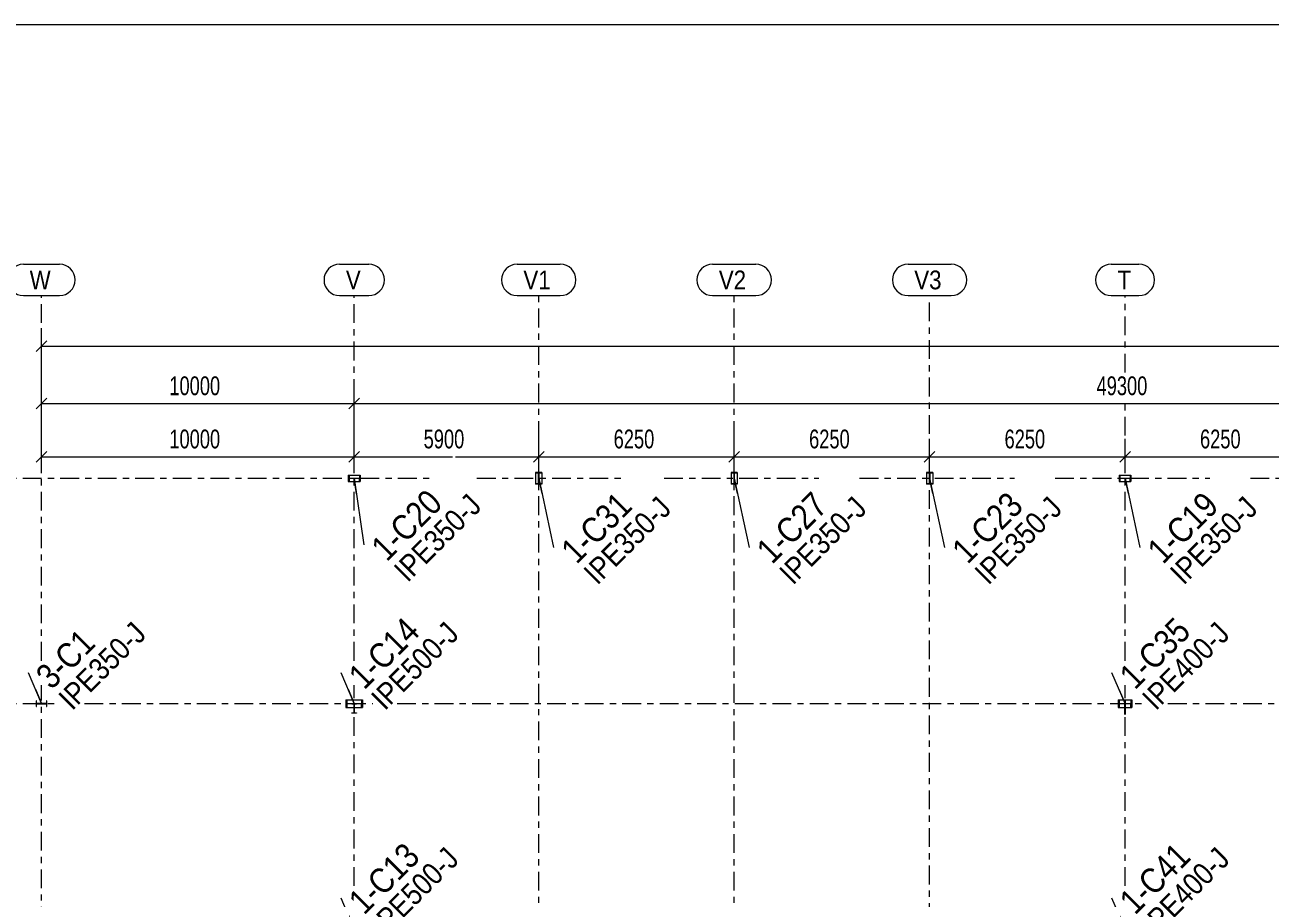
# Model space of a CAD drawing. Header units: millimetres. Extents: x -399 to 773, y -269 to 551.
# Drawn here: x -295.5 to -96.4, y 411.6 to 551.2 of the extents above; entities that cross this region are included whole.
import ezdxf

# ---------------------------------------------------------------- set-up
doc = ezdxf.new("R2010")
doc.units = ezdxf.units.MM
doc.linetypes.add('XKITLINE00', pattern=[0])
doc.linetypes.add('XKITLINE03', pattern=[6, 3, -1, 1, -1])
for name, color, linetype, lineweight in [('Dimensions', 7, 'Continuous', 0), ('DrawingSheet', 5, 'Continuous', 0), ('Part', 2, 'Continuous', 0), ('PartMark', 7, 'Continuous', 0), ('S-grid', 1, 'Continuous', 0)]:
    doc.layers.add(name, color=color, linetype=linetype, lineweight=lineweight)
doc.styles.add('ARIAL', font='ARIAL.TTF')
doc.styles.add('ARIAL_NARROW', font='ARIALN.TTF')

# ---------------------------------------------------------------- blocks, each defined once
blk = doc.blocks.new('*A60')
at = {"layer": 'Part'}
blk.add_hatch(color=3, dxfattribs=at).paths.add_polyline_path([(-241.68, 442.75), (-241.68, 443.225), (-241.6, 443.225), (-241.6, 442.225), (-241.68, 442.225), (-241.68, 442.7), (-244.02, 442.7), (-244.02, 442.225), (-244.1, 442.225), (-244.1, 443.225), (-244.02, 443.225), (-244.02, 442.75)], flags=17)
blk = doc.blocks.new('*A61')
at = {"layer": 'Part'}
blk.add_hatch(color=3, dxfattribs=at).paths.add_polyline_path([(-242.03, 478.7425), (-242.03, 479.1625), (-241.975, 479.1625), (-241.975, 478.2875), (-242.03, 478.2875), (-242.03, 478.7075), (-243.67, 478.7075), (-243.67, 478.2875), (-243.725, 478.2875), (-243.725, 479.1625), (-243.67, 479.1625), (-243.67, 478.7425)], flags=17)
blk = doc.blocks.new('*A63')
at = {"layer": 'Part'}
blk.add_hatch(color=3, dxfattribs=at).paths.add_polyline_path([(-292.03, 442.7425), (-292.03, 443.1625), (-291.975, 443.1625), (-291.975, 442.2875), (-292.03, 442.2875), (-292.03, 442.7075), (-293.67, 442.7075), (-293.67, 442.2875), (-293.725, 442.2875), (-293.725, 443.1625), (-293.67, 443.1625), (-293.67, 442.7425)], flags=17)
blk = doc.blocks.new('*A64')
at = {"layer": 'Part'}
blk.add_hatch(color=3, dxfattribs=at).paths.add_polyline_path([(-243.225, 442.655), (-243.225, 442.7), (-242.475, 442.7), (-242.475, 442.655), (-242.83375, 442.655), (-242.83375, 441.245), (-242.475, 441.245), (-242.475, 441.2), (-243.225, 441.2), (-243.225, 441.245), (-242.86625, 441.245), (-242.86625, 442.655)], flags=17)
blk = doc.blocks.new('*A65')
at = {"layer": 'Part'}
blk.add_hatch(color=3, dxfattribs=at).paths.add_polyline_path([(-151.2875, 479.545), (-151.2875, 479.6), (-150.4125, 479.6), (-150.4125, 479.545), (-150.8325, 479.545), (-150.8325, 477.905), (-150.4125, 477.905), (-150.4125, 477.85), (-151.2875, 477.85), (-151.2875, 477.905), (-150.8675, 477.905), (-150.8675, 479.545)], flags=17)
blk = doc.blocks.new('*A66')
at = {"layer": 'Part'}
blk.add_hatch(color=3, dxfattribs=at).paths.add_polyline_path([(-182.5375, 479.545), (-182.5375, 479.6), (-181.6625, 479.6), (-181.6625, 479.545), (-182.0825, 479.545), (-182.0825, 477.905), (-181.6625, 477.905), (-181.6625, 477.85), (-182.5375, 477.85), (-182.5375, 477.905), (-182.1175, 477.905), (-182.1175, 479.545)], flags=17)
blk = doc.blocks.new('*A67')
at = {"layer": 'Part'}
blk.add_hatch(color=3, dxfattribs=at).paths.add_polyline_path([(-213.7875, 479.545), (-213.7875, 479.6), (-212.9125, 479.6), (-212.9125, 479.545), (-213.3325, 479.545), (-213.3325, 477.905), (-212.9125, 477.905), (-212.9125, 477.85), (-213.7875, 477.85), (-213.7875, 477.905), (-213.3675, 477.905), (-213.3675, 479.545)], flags=17)
blk = doc.blocks.new('*A70')
at = {"layer": 'Part'}
blk.add_hatch(color=3, dxfattribs=at).paths.add_polyline_path([(-118.78, 478.7425), (-118.78, 479.1625), (-118.725, 479.1625), (-118.725, 478.2875), (-118.78, 478.2875), (-118.78, 478.7075), (-120.42, 478.7075), (-120.42, 478.2875), (-120.475, 478.2875), (-120.475, 479.1625), (-120.42, 479.1625), (-120.42, 478.7425)], flags=17)
blk = doc.blocks.new('*A72')
at = {"layer": 'Part'}
blk.add_hatch(color=3, dxfattribs=at).paths.add_polyline_path([(-118.665, 442.745), (-118.665, 443.225), (-118.6, 443.225), (-118.6, 442.225), (-118.665, 442.225), (-118.665, 442.705), (-120.535, 442.705), (-120.535, 442.225), (-120.6, 442.225), (-120.6, 443.225), (-120.535, 443.225), (-120.535, 442.745)], flags=17)
blk = doc.blocks.new('*A73')
at = {"layer": 'Part'}
blk.add_hatch(color=3, dxfattribs=at).paths.add_polyline_path([(-119.6, 441.15), (-119.56, 441.13), (-119.55, 441.07), (-119.56, 441.01), (-119.6, 440.98), (-119.64, 441.01), (-119.65, 441.07), (-119.64, 441.13)], flags=17)
blk = doc.blocks.new('*A202')
at = {"layer": 'DrawingSheet', "color": 5, "linetype": 'XKITLINE00', "lineweight": 0}
blk.add_line((773.1, 551.2), (-395.9, 551.2), dxfattribs=at)
blk = doc.blocks.new('*A234')
at = {"layer": 'S-grid', "color": 1, "linetype": 'XKITLINE03', "lineweight": 0}
for p, q in [((-119.6, 495.62), (-119.6, 507.94)), ((-119.6, 449.58), (-119.6, 491.42)), ((-119.6, 413.58), (-119.6, 445.69))]:
    blk.add_line(p, q, dxfattribs=at)
at = {"layer": 'S-grid', "color": 3, "style": 'ARIAL', "width": 0.85}
blk.add_text('T', height=3, dxfattribs=at).set_placement((-120.82, 508.94))
blk = doc.blocks.new('*A235')
at = {"layer": 'S-grid', "color": 1, "linetype": 'XKITLINE03', "lineweight": 0}
blk.add_line((-150.85, 233.83), (-150.85, 507.94), dxfattribs=at)
at = {"layer": 'S-grid', "color": 3, "style": 'ARIAL', "width": 0.85}
blk.add_text('V3', height=3, dxfattribs=at).set_placement((-153.3, 508.94))
blk = doc.blocks.new('*A236')
at = {"layer": 'S-grid', "color": 1, "linetype": 'XKITLINE03', "lineweight": 0}
blk.add_line((-182.1, 16.86), (-182.1, 507.94), dxfattribs=at)
at = {"layer": 'S-grid', "color": 3, "style": 'ARIAL', "width": 0.85}
blk.add_text('V2', height=3, dxfattribs=at).set_placement((-184.55, 508.94))
blk = doc.blocks.new('*A237')
at = {"layer": 'S-grid', "color": 1, "linetype": 'XKITLINE03', "lineweight": 0}
blk.add_line((-213.35, 16.86), (-213.35, 507.94), dxfattribs=at)
at = {"layer": 'S-grid', "color": 3, "style": 'ARIAL', "width": 0.85}
blk.add_text('V1', height=3, dxfattribs=at).set_placement((-215.8, 508.94))
blk = doc.blocks.new('*A238')
at = {"layer": 'S-grid', "color": 1, "linetype": 'XKITLINE03', "lineweight": 0}
for p, q in [((-242.85, 449.58), (-242.85, 507.94)), ((-242.85, 413.58), (-242.85, 445.69))]:
    blk.add_line(p, q, dxfattribs=at)
at = {"layer": 'S-grid', "color": 3, "style": 'ARIAL', "width": 0.85}
blk.add_text('V', height=3, dxfattribs=at).set_placement((-244.18, 508.94))
blk = doc.blocks.new('*A239')
at = {"layer": 'S-grid', "color": 1, "linetype": 'XKITLINE03', "lineweight": 0}
for p, q in [((-292.85, 449.58), (-292.85, 507.94)), ((-292.85, 377.23), (-292.85, 445.69))]:
    blk.add_line(p, q, dxfattribs=at)
at = {"layer": 'S-grid', "color": 3, "style": 'ARIAL', "width": 0.85}
blk.add_text('W', height=3, dxfattribs=at).set_placement((-294.74, 508.94))
blk = doc.blocks.new('*A272')
at = {"layer": 'S-grid', "color": 1, "linetype": 'XKITLINE03', "lineweight": 0}
for p, q in [((-337.85, 478.73), (-230.58, 478.73)), ((-223.22, 478.73), (-199.8, 478.73)), ((-193.29, 478.73), (-168.55, 478.73)), ((-162.04, 478.73), (-137.3, 478.73)), ((-130.79, 478.73), (-106.05, 478.73)), ((-99.54, 478.73), (-74.8, 478.73))]:
    blk.add_line(p, q, dxfattribs=at)
blk = doc.blocks.new('*A273')
at = {"layer": 'S-grid', "color": 1, "linetype": 'XKITLINE03', "lineweight": 0}
for p, q in [((-337.85, 442.73), (-289.88, 442.73)), ((-285.99, 442.73), (-239.88, 442.73)), ((-235.99, 442.73), (-116.63, 442.73)), ((-112.74, 442.73), (-6.04, 442.73))]:
    blk.add_line(p, q, dxfattribs=at)
blk = doc.blocks.new('*A368')
at = {"layer": 'Part', "color": 2, "linetype": 'XKITLINE00', "lineweight": 0}
for p, q in [((-244.1, 442.225), (-244.1, 443.225)), ((-244.1, 443.225), (-244.02, 443.225)), ((-244.02, 442.225), (-244.1, 442.225)), ((-244.02, 443.225), (-244.02, 442.75)), ((-244.02, 442.75), (-241.68, 442.75)), ((-241.68, 442.7), (-244.02, 442.7)), ((-244.02, 442.7), (-244.02, 442.225)), ((-241.6, 443.225), (-241.68, 443.225)), ((-241.68, 443.225), (-241.68, 442.75)), ((-241.68, 442.225), (-241.68, 442.7)), ((-241.6, 442.225), (-241.68, 442.225)), ((-241.6, 443.225), (-241.6, 442.225))]:
    blk.add_line(p, q, dxfattribs=at)
blk = doc.blocks.new('*A369')
at = {"layer": 'Part', "color": 2, "linetype": 'XKITLINE00', "lineweight": 0}
for p, q in [((-243.725, 478.2875), (-243.725, 479.1625)), ((-243.725, 479.1625), (-243.67, 479.1625)), ((-243.67, 478.2875), (-243.725, 478.2875)), ((-243.67, 479.1625), (-243.67, 478.7425)), ((-243.67, 478.7425), (-242.03, 478.7425)), ((-242.03, 478.7075), (-243.67, 478.7075)), ((-243.67, 478.7075), (-243.67, 478.2875)), ((-241.975, 479.1625), (-242.03, 479.1625)), ((-242.03, 479.1625), (-242.03, 478.7425)), ((-242.03, 478.2875), (-242.03, 478.7075)), ((-241.975, 478.2875), (-242.03, 478.2875)), ((-241.975, 479.1625), (-241.975, 478.2875))]:
    blk.add_line(p, q, dxfattribs=at)
blk = doc.blocks.new('*A372')
at = {"layer": 'Part', "color": 2, "linetype": 'XKITLINE00', "lineweight": 0}
for p, q in [((-293.67, 443.1625), (-293.725, 443.1625)), ((-293.725, 443.1625), (-293.725, 442.2875)), ((-293.725, 442.2875), (-293.67, 442.2875)), ((-293.67, 442.7425), (-293.67, 443.1625)), ((-292.03, 442.7425), (-293.67, 442.7425)), ((-293.67, 442.2875), (-293.67, 442.7075)), ((-293.67, 442.7075), (-292.03, 442.7075)), ((-292.03, 443.1625), (-292.03, 442.7425)), ((-291.975, 443.1625), (-292.03, 443.1625)), ((-292.03, 442.7075), (-292.03, 442.2875)), ((-292.03, 442.2875), (-291.975, 442.2875)), ((-291.975, 442.2875), (-291.975, 443.1625))]:
    blk.add_line(p, q, dxfattribs=at)
blk = doc.blocks.new('*A373')
at = {"layer": 'Part', "color": 2, "linetype": 'XKITLINE00', "lineweight": 0}
for p, q in [((-243.225, 442.655), (-243.225, 442.7)), ((-243.225, 442.7), (-242.475, 442.7)), ((-242.86625, 442.655), (-243.225, 442.655)), ((-242.86625, 441.245), (-242.86625, 442.655)), ((-242.475, 442.655), (-242.83375, 442.655)), ((-242.83375, 442.655), (-242.83375, 441.245)), ((-242.475, 442.7), (-242.475, 442.655)), ((-243.225, 441.2), (-243.225, 441.245)), ((-243.225, 441.245), (-242.86625, 441.245)), ((-242.475, 441.2), (-243.225, 441.2)), ((-242.83375, 441.245), (-242.475, 441.245)), ((-242.475, 441.245), (-242.475, 441.2))]:
    blk.add_line(p, q, dxfattribs=at)
blk = doc.blocks.new('*A374')
at = {"layer": 'Part', "color": 2, "linetype": 'XKITLINE00', "lineweight": 0}
for p, q in [((-244.2, 443.325), (-244.2, 442.125)), ((-244.2, 443.325), (-241.5, 443.325)), ((-244.2, 442.125), (-242.86625, 442.125)), ((-242.83375, 442.125), (-241.5, 442.125)), ((-241.5, 443.325), (-241.5, 442.125))]:
    blk.add_line(p, q, dxfattribs=at)
blk = doc.blocks.new('*A375')
at = {"layer": 'Part', "color": 2, "linetype": 'XKITLINE00', "lineweight": 0}
for p, q in [((-243.8, 479.225), (-243.8, 478.225)), ((-243.8, 479.225), (-241.9, 479.225)), ((-243.8, 478.225), (-241.9, 478.225)), ((-241.9, 479.225), (-241.9, 478.225))]:
    blk.add_line(p, q, dxfattribs=at)
blk = doc.blocks.new('*A376')
at = {"layer": 'Part', "color": 2, "linetype": 'XKITLINE00', "lineweight": 0}
for p, q in [((-151.2875, 479.545), (-151.2875, 479.6)), ((-151.2875, 479.6), (-150.4125, 479.6)), ((-150.8675, 479.545), (-151.2875, 479.545)), ((-151.2875, 477.85), (-151.2875, 477.905)), ((-151.2875, 477.905), (-150.8675, 477.905)), ((-150.4125, 477.85), (-151.2875, 477.85)), ((-150.8675, 477.905), (-150.8675, 479.545)), ((-150.4125, 479.545), (-150.8325, 479.545)), ((-150.8325, 479.545), (-150.8325, 477.905)), ((-150.8325, 477.905), (-150.4125, 477.905)), ((-150.4125, 479.6), (-150.4125, 479.545)), ((-150.4125, 477.905), (-150.4125, 477.85))]:
    blk.add_line(p, q, dxfattribs=at)
blk = doc.blocks.new('*A377')
at = {"layer": 'Part', "color": 2, "linetype": 'XKITLINE00', "lineweight": 0}
for p, q in [((-182.5375, 479.545), (-182.5375, 479.6)), ((-182.5375, 479.6), (-181.6625, 479.6)), ((-182.1175, 479.545), (-182.5375, 479.545)), ((-182.5375, 477.85), (-182.5375, 477.905)), ((-182.5375, 477.905), (-182.1175, 477.905)), ((-181.6625, 477.85), (-182.5375, 477.85)), ((-182.1175, 477.905), (-182.1175, 479.545)), ((-181.6625, 479.545), (-182.0825, 479.545)), ((-182.0825, 479.545), (-182.0825, 477.905)), ((-182.0825, 477.905), (-181.6625, 477.905)), ((-181.6625, 479.6), (-181.6625, 479.545)), ((-181.6625, 477.905), (-181.6625, 477.85))]:
    blk.add_line(p, q, dxfattribs=at)
blk = doc.blocks.new('*A378')
at = {"layer": 'Part', "color": 2, "linetype": 'XKITLINE00', "lineweight": 0}
for p, q in [((-213.7875, 479.545), (-213.7875, 479.6)), ((-213.7875, 479.6), (-212.9125, 479.6)), ((-213.3675, 479.545), (-213.7875, 479.545)), ((-213.7875, 477.85), (-213.7875, 477.905)), ((-213.7875, 477.905), (-213.3675, 477.905)), ((-212.9125, 477.85), (-213.7875, 477.85)), ((-213.3675, 477.905), (-213.3675, 479.545)), ((-212.9125, 479.545), (-213.3325, 479.545)), ((-213.3325, 479.545), (-213.3325, 477.905)), ((-213.3325, 477.905), (-212.9125, 477.905)), ((-212.9125, 479.6), (-212.9125, 479.545)), ((-212.9125, 477.905), (-212.9125, 477.85))]:
    blk.add_line(p, q, dxfattribs=at)
blk = doc.blocks.new('*A379')
at = {"layer": 'Part', "color": 2, "linetype": 'XKITLINE00', "lineweight": 0}
for p, q in [((-212.85, 479.675), (-213.85, 479.675)), ((-213.85, 479.675), (-213.85, 477.775)), ((-212.85, 479.675), (-212.85, 477.775)), ((-212.85, 477.775), (-213.85, 477.775))]:
    blk.add_line(p, q, dxfattribs=at)
blk = doc.blocks.new('*A380')
at = {"layer": 'Part', "color": 2, "linetype": 'XKITLINE00', "lineweight": 0}
for p, q in [((-181.6, 479.675), (-182.6, 479.675)), ((-182.6, 479.675), (-182.6, 477.775)), ((-181.6, 479.675), (-181.6, 477.775)), ((-181.6, 477.775), (-182.6, 477.775))]:
    blk.add_line(p, q, dxfattribs=at)
blk = doc.blocks.new('*A381')
at = {"layer": 'Part', "color": 2, "linetype": 'XKITLINE00', "lineweight": 0}
for p, q in [((-150.35, 479.675), (-151.35, 479.675)), ((-151.35, 479.675), (-151.35, 477.775)), ((-150.35, 479.675), (-150.35, 477.775)), ((-150.35, 477.775), (-151.35, 477.775))]:
    blk.add_line(p, q, dxfattribs=at)
blk = doc.blocks.new('*A386')
at = {"layer": 'Part', "color": 2, "linetype": 'XKITLINE00', "lineweight": 0}
for p, q in [((-120.475, 478.2875), (-120.475, 479.1625)), ((-120.475, 479.1625), (-120.42, 479.1625)), ((-120.42, 478.2875), (-120.475, 478.2875)), ((-120.42, 479.1625), (-120.42, 478.7425)), ((-120.42, 478.7425), (-118.78, 478.7425)), ((-118.78, 478.7075), (-120.42, 478.7075)), ((-120.42, 478.7075), (-120.42, 478.2875)), ((-118.725, 479.1625), (-118.78, 479.1625)), ((-118.78, 479.1625), (-118.78, 478.7425)), ((-118.78, 478.2875), (-118.78, 478.7075)), ((-118.725, 478.2875), (-118.78, 478.2875)), ((-118.725, 479.1625), (-118.725, 478.2875))]:
    blk.add_line(p, q, dxfattribs=at)
blk = doc.blocks.new('*A388')
at = {"layer": 'Part', "color": 2, "linetype": 'XKITLINE00', "lineweight": 0}
for p, q in [((-120.6, 442.225), (-120.6, 443.225)), ((-120.6, 443.225), (-120.535, 443.225)), ((-120.535, 442.225), (-120.6, 442.225)), ((-120.535, 443.225), (-120.535, 442.745)), ((-120.535, 442.745), (-118.665, 442.745)), ((-118.665, 442.705), (-120.535, 442.705)), ((-120.535, 442.705), (-120.535, 442.225)), ((-118.6, 443.225), (-118.665, 443.225)), ((-118.665, 443.225), (-118.665, 442.745)), ((-118.665, 442.225), (-118.665, 442.705)), ((-118.6, 442.225), (-118.665, 442.225)), ((-118.6, 443.225), (-118.6, 442.225))]:
    blk.add_line(p, q, dxfattribs=at)
blk = doc.blocks.new('*A389')
at = {"layer": 'Part', "color": 2, "linetype": 'XKITLINE00', "lineweight": 0}
for p, q in [((-119.64, 443.23), (-119.65, 443.2)), ((-119.65, 442.75), (-119.65, 443.2)), ((-119.65, 441.07), (-119.65, 442.7)), ((-119.6, 443.23), (-119.64, 443.23)), ((-119.56, 443.23), (-119.6, 443.23)), ((-119.55, 443.2), (-119.56, 443.23)), ((-119.55, 442.75), (-119.55, 443.2)), ((-119.55, 441.07), (-119.55, 442.7)), ((-119.65, 441.07), (-119.64, 441.13)), ((-119.64, 441.01), (-119.65, 441.07)), ((-119.64, 441.13), (-119.6, 441.15)), ((-119.6, 440.98), (-119.64, 441.01)), ((-119.6, 441.15), (-119.56, 441.13)), ((-119.56, 441.01), (-119.6, 440.98)), ((-119.56, 441.13), (-119.55, 441.07)), ((-119.55, 441.07), (-119.56, 441.01))]:
    blk.add_line(p, q, dxfattribs=at)
blk = doc.blocks.new('*A392')
at = {"layer": 'Part', "color": 2, "linetype": 'XKITLINE00', "lineweight": 0}
for p, q in [((-120.7, 443.325), (-120.7, 442.125)), ((-120.7, 443.325), (-118.5, 443.325)), ((-120.7, 442.125), (-119.65, 442.125)), ((-119.55, 442.125), (-118.5, 442.125)), ((-118.5, 443.325), (-118.5, 442.125))]:
    blk.add_line(p, q, dxfattribs=at)
blk = doc.blocks.new('*A393')
at = {"layer": 'Part', "color": 2, "linetype": 'XKITLINE00', "lineweight": 0}
for p, q in [((-120.55, 479.225), (-120.55, 478.225)), ((-120.55, 479.225), (-118.65, 479.225)), ((-120.55, 478.225), (-118.65, 478.225)), ((-118.65, 479.225), (-118.65, 478.225))]:
    blk.add_line(p, q, dxfattribs=at)
blk = doc.blocks.new('*A516')
at = {"layer": 'S-grid', "color": 1, "linetype": 'XKITLINE00', "lineweight": 0}
for p, q in [((-121.82, 512.94), (-117.38, 512.94)), ((-121.82, 507.94), (-117.38, 507.94))]:
    blk.add_line(p, q, dxfattribs=at)
for centre, start, end in [((-121.82, 510.44), 90, 270), ((-117.38, 510.44), 270, 90)]:
    blk.add_arc(centre, 2.5, start, end, dxfattribs=at)
blk = doc.blocks.new('*A517')
at = {"layer": 'S-grid', "color": 1, "linetype": 'XKITLINE00', "lineweight": 0}
for p, q in [((-154.3, 512.94), (-147.4, 512.94)), ((-154.3, 507.94), (-147.4, 507.94))]:
    blk.add_line(p, q, dxfattribs=at)
for centre, start, end in [((-154.3, 510.44), 90, 270), ((-147.4, 510.44), 270, 90)]:
    blk.add_arc(centre, 2.5, start, end, dxfattribs=at)
blk = doc.blocks.new('*A518')
at = {"layer": 'S-grid', "color": 1, "linetype": 'XKITLINE00', "lineweight": 0}
for p, q in [((-185.55, 512.94), (-178.65, 512.94)), ((-185.55, 507.94), (-178.65, 507.94))]:
    blk.add_line(p, q, dxfattribs=at)
for centre, start, end in [((-185.55, 510.44), 90, 270), ((-178.65, 510.44), 270, 90)]:
    blk.add_arc(centre, 2.5, start, end, dxfattribs=at)
blk = doc.blocks.new('*A519')
at = {"layer": 'S-grid', "color": 1, "linetype": 'XKITLINE00', "lineweight": 0}
for p, q in [((-216.8, 512.94), (-209.9, 512.94)), ((-216.8, 507.94), (-209.9, 507.94))]:
    blk.add_line(p, q, dxfattribs=at)
for centre, start, end in [((-216.8, 510.44), 90, 270), ((-209.9, 510.44), 270, 90)]:
    blk.add_arc(centre, 2.5, start, end, dxfattribs=at)
blk = doc.blocks.new('*A520')
at = {"layer": 'S-grid', "color": 1, "linetype": 'XKITLINE00', "lineweight": 0}
for p, q in [((-245.18, 512.94), (-240.52, 512.94)), ((-245.18, 507.94), (-240.52, 507.94))]:
    blk.add_line(p, q, dxfattribs=at)
for centre, start, end in [((-245.18, 510.44), 90, 270), ((-240.52, 510.44), 270, 90)]:
    blk.add_arc(centre, 2.5, start, end, dxfattribs=at)
blk = doc.blocks.new('*A521')
at = {"layer": 'S-grid', "color": 1, "linetype": 'XKITLINE00', "lineweight": 0}
for p, q in [((-295.74, 512.94), (-289.96, 512.94)), ((-295.74, 507.94), (-289.96, 507.94))]:
    blk.add_line(p, q, dxfattribs=at)
for centre, start, end in [((-295.74, 510.44), 90, 270), ((-289.96, 510.44), 270, 90)]:
    blk.add_arc(centre, 2.5, start, end, dxfattribs=at)
blk = doc.blocks.new('*A639')
at = {"layer": 'Dimensions', "color": 7, "linetype": 'XKITLINE00', "lineweight": 0}
for p, q in [((-292.85, 490.86), (-292.85, 502.71)), ((-292, 500.71), (-293.7, 499.01)), ((-292.85, 499.86), (653.7, 499.86))]:
    blk.add_line(p, q, dxfattribs=at)
at = {"layer": 'Dimensions', "color": 3}
blk.add_point((-292.85, 499.86), dxfattribs=at)
blk = doc.blocks.new('*A640')
at = {"layer": 'Dimensions', "color": 7, "linetype": 'XKITLINE00', "lineweight": 0}
for p, q in [((-292.85, 479.73), (-292.85, 493.52)), ((-242.85, 479.73), (-242.85, 493.52)), ((-292, 491.52), (-293.7, 489.83)), ((-292.85, 490.67), (-242.85, 490.67)), ((-242, 491.52), (-243.7, 489.83))]:
    blk.add_line(p, q, dxfattribs=at)
at = {"layer": 'Dimensions', "color": 3}
for p in [(-292.85, 490.67), (-242.85, 490.67)]:
    blk.add_point(p, dxfattribs=at)
at = {"layer": 'Dimensions', "color": 3, "style": 'ARIAL_NARROW', "width": 0.85}
blk.add_text('10000', height=3, dxfattribs=at).set_placement((-272.41, 492.02))
blk = doc.blocks.new('*A641')
at = {"layer": 'Dimensions', "color": 7, "linetype": 'XKITLINE00', "lineweight": 0}
for p, q in [((-242.85, 479.73), (-242.85, 493.52)), ((-242, 491.52), (-243.7, 489.83)), ((-242.85, 490.67), (3.65, 490.67))]:
    blk.add_line(p, q, dxfattribs=at)
at = {"layer": 'Dimensions', "color": 3}
blk.add_point((-242.85, 490.67), dxfattribs=at)
at = {"layer": 'Dimensions', "color": 3, "style": 'ARIAL_NARROW', "width": 0.85}
blk.add_text('49300', height=3, dxfattribs=at).set_placement((-124.16, 492.02))
blk = doc.blocks.new('*A643')
at = {"layer": 'Dimensions', "color": 7, "linetype": 'XKITLINE00', "lineweight": 0}
for p, q in [((-292.85, 479.73), (-292.85, 485.02)), ((-242.85, 479.73), (-242.85, 485.02)), ((-292, 483.02), (-293.7, 481.32)), ((-292.85, 482.17), (-242.85, 482.17)), ((-242, 483.02), (-243.7, 481.32))]:
    blk.add_line(p, q, dxfattribs=at)
at = {"layer": 'Dimensions', "color": 3}
for p in [(-292.85, 482.17), (-242.85, 482.17)]:
    blk.add_point(p, dxfattribs=at)
at = {"layer": 'Dimensions', "color": 3, "style": 'ARIAL_NARROW', "width": 0.85}
blk.add_text('10000', height=3, dxfattribs=at).set_placement((-272.41, 483.52))
blk = doc.blocks.new('*A644')
at = {"layer": 'Dimensions', "color": 7, "linetype": 'XKITLINE00', "lineweight": 0}
for p, q in [((-242.85, 479.73), (-242.85, 485.02)), ((-213.35, 479.73), (-213.35, 485.02)), ((-242, 483.02), (-243.7, 481.32)), ((-242.85, 482.17), (-227.13, 482.17)), ((-226.66, 482.17), (-213.35, 482.17)), ((-212.5, 483.02), (-214.2, 481.32))]:
    blk.add_line(p, q, dxfattribs=at)
at = {"layer": 'Dimensions', "color": 3}
for p in [(-242.85, 482.17), (-213.35, 482.17)]:
    blk.add_point(p, dxfattribs=at)
at = {"layer": 'Dimensions', "color": 3, "style": 'ARIAL_NARROW', "width": 0.85}
blk.add_text('5900', height=3, dxfattribs=at).set_placement((-231.75, 483.52))
blk = doc.blocks.new('*A645')
at = {"layer": 'Dimensions', "color": 7, "linetype": 'XKITLINE00', "lineweight": 0}
for p, q in [((-213.35, 479.73), (-213.35, 485.02)), ((-182.1, 479.73), (-182.1, 485.02)), ((-212.5, 483.02), (-214.2, 481.32)), ((-213.35, 482.17), (-182.1, 482.17)), ((-181.25, 483.02), (-182.95, 481.32))]:
    blk.add_line(p, q, dxfattribs=at)
at = {"layer": 'Dimensions', "color": 3}
for p in [(-213.35, 482.17), (-182.1, 482.17)]:
    blk.add_point(p, dxfattribs=at)
at = {"layer": 'Dimensions', "color": 3, "style": 'ARIAL_NARROW', "width": 0.85}
blk.add_text('6250', height=3, dxfattribs=at).set_placement((-201.37, 483.52))
blk = doc.blocks.new('*A646')
at = {"layer": 'Dimensions', "color": 7, "linetype": 'XKITLINE00', "lineweight": 0}
for p, q in [((-182.1, 479.73), (-182.1, 485.02)), ((-150.85, 479.73), (-150.85, 485.02)), ((-181.25, 483.02), (-182.95, 481.32)), ((-182.1, 482.17), (-150.85, 482.17)), ((-150, 483.02), (-151.7, 481.32))]:
    blk.add_line(p, q, dxfattribs=at)
at = {"layer": 'Dimensions', "color": 3}
for p in [(-182.1, 482.17), (-150.85, 482.17)]:
    blk.add_point(p, dxfattribs=at)
at = {"layer": 'Dimensions', "color": 3, "style": 'ARIAL_NARROW', "width": 0.85}
blk.add_text('6250', height=3, dxfattribs=at).set_placement((-170.12, 483.52))
blk = doc.blocks.new('*A647')
at = {"layer": 'Dimensions', "color": 7, "linetype": 'XKITLINE00', "lineweight": 0}
for p, q in [((-150.85, 479.73), (-150.85, 485.02)), ((-119.6, 479.73), (-119.6, 485.02)), ((-150, 483.02), (-151.7, 481.32)), ((-150.85, 482.17), (-119.6, 482.17)), ((-118.75, 483.02), (-120.45, 481.32))]:
    blk.add_line(p, q, dxfattribs=at)
at = {"layer": 'Dimensions', "color": 3}
for p in [(-150.85, 482.17), (-119.6, 482.17)]:
    blk.add_point(p, dxfattribs=at)
at = {"layer": 'Dimensions', "color": 3, "style": 'ARIAL_NARROW', "width": 0.85}
blk.add_text('6250', height=3, dxfattribs=at).set_placement((-138.87, 483.52))
blk = doc.blocks.new('*A648')
at = {"layer": 'Dimensions', "color": 7, "linetype": 'XKITLINE00', "lineweight": 0}
for p, q in [((-119.6, 479.73), (-119.6, 485.02)), ((-88.35, 479.73), (-88.35, 485.02)), ((-118.75, 483.02), (-120.45, 481.32)), ((-119.6, 482.17), (-88.35, 482.17)), ((-87.5, 483.02), (-89.2, 481.32))]:
    blk.add_line(p, q, dxfattribs=at)
at = {"layer": 'Dimensions', "color": 3}
for p in [(-119.6, 482.17), (-88.35, 482.17)]:
    blk.add_point(p, dxfattribs=at)
at = {"layer": 'Dimensions', "color": 3, "style": 'ARIAL_NARROW', "width": 0.85}
blk.add_text('6250', height=3, dxfattribs=at).set_placement((-107.62, 483.52))
blk = doc.blocks.new('*A705')
at = {"layer": 'PartMark', "color": 7, "linetype": 'XKITLINE00', "lineweight": 0}
for p, q in [((-242.85, 478.73), (-241.32, 468.12)), ((-242.49, 476.25), (-242.85, 478.73))]:
    blk.add_line(p, q, dxfattribs=at)
at = {"layer": 'PartMark', "color": 3, "style": 'ARIAL', "width": 0.85}
blk.add_text('1-C20', height=4, rotation=45.0001, dxfattribs=at).set_placement((-237.64, 465.29))
at = {"layer": 'PartMark', "color": 7, "style": 'ARIAL', "width": 0.85}
blk.add_text('IPE350-J', height=3.5, rotation=45.0001, dxfattribs=at).set_placement((-234.32, 461.97))
blk = doc.blocks.new('*A718')
at = {"layer": 'PartMark', "color": 7, "linetype": 'XKITLINE00', "lineweight": 0}
for p, q in [((-242.85, 442.73), (-244.94, 447.64)), ((-243.83, 445.03), (-242.85, 442.73))]:
    blk.add_line(p, q, dxfattribs=at)
at = {"layer": 'PartMark', "color": 3, "style": 'ARIAL', "width": 0.85}
blk.add_text('1-C14', height=4, rotation=45.0001, dxfattribs=at).set_placement((-241.26, 444.81))
at = {"layer": 'PartMark', "color": 7, "style": 'ARIAL', "width": 0.85}
blk.add_text('IPE500-J', height=3.5, rotation=45.0001, dxfattribs=at).set_placement((-237.94, 441.49))
blk = doc.blocks.new('*A719')
at = {"layer": 'PartMark', "color": 7, "linetype": 'XKITLINE00', "lineweight": 0}
for p, q in [((-242.85, 406.73), (-244.94, 411.64)), ((-243.83, 409.03), (-242.85, 406.73))]:
    blk.add_line(p, q, dxfattribs=at)
at = {"layer": 'PartMark', "color": 3, "style": 'ARIAL', "width": 0.85}
blk.add_text('1-C13', height=4, rotation=45.0001, dxfattribs=at).set_placement((-241.26, 408.81))
at = {"layer": 'PartMark', "color": 7, "style": 'ARIAL', "width": 0.85}
blk.add_text('IPE500-J', height=3.5, rotation=45.0001, dxfattribs=at).set_placement((-237.94, 405.49))
blk = doc.blocks.new('*A720')
at = {"layer": 'PartMark', "color": 7, "linetype": 'XKITLINE00', "lineweight": 0}
for p, q in [((-292.85, 442.73), (-294.94, 447.64)), ((-293.83, 445.03), (-292.85, 442.73))]:
    blk.add_line(p, q, dxfattribs=at)
at = {"layer": 'PartMark', "color": 3, "style": 'ARIAL', "width": 0.85}
blk.add_text('3-C1', height=4, rotation=45.0001, dxfattribs=at).set_placement((-291.26, 444.81))
at = {"layer": 'PartMark', "color": 7, "style": 'ARIAL', "width": 0.85}
blk.add_text('IPE350-J', height=3.5, rotation=45.0001, dxfattribs=at).set_placement((-287.94, 441.49))
blk = doc.blocks.new('*A727')
at = {"layer": 'PartMark', "color": 7, "linetype": 'XKITLINE00', "lineweight": 0}
for p, q in [((-213.35, 478.73), (-210.97, 467.7)), ((-212.82, 476.28), (-213.35, 478.73))]:
    blk.add_line(p, q, dxfattribs=at)
at = {"layer": 'PartMark', "color": 3, "style": 'ARIAL', "width": 0.85}
blk.add_text('1-C31', height=4, rotation=45.0001, dxfattribs=at).set_placement((-207.29, 464.87))
at = {"layer": 'PartMark', "color": 7, "style": 'ARIAL', "width": 0.85}
blk.add_text('IPE350-J', height=3.5, rotation=45.0001, dxfattribs=at).set_placement((-203.97, 461.54))
blk = doc.blocks.new('*A728')
at = {"layer": 'PartMark', "color": 7, "linetype": 'XKITLINE00', "lineweight": 0}
for p, q in [((-182.1, 478.73), (-179.72, 467.7)), ((-181.57, 476.28), (-182.1, 478.73))]:
    blk.add_line(p, q, dxfattribs=at)
at = {"layer": 'PartMark', "color": 3, "style": 'ARIAL', "width": 0.85}
blk.add_text('1-C27', height=4, rotation=45.0001, dxfattribs=at).set_placement((-176.04, 464.87))
at = {"layer": 'PartMark', "color": 7, "style": 'ARIAL', "width": 0.85}
blk.add_text('IPE350-J', height=3.5, rotation=45.0001, dxfattribs=at).set_placement((-172.72, 461.54))
blk = doc.blocks.new('*A729')
at = {"layer": 'PartMark', "color": 7, "linetype": 'XKITLINE00', "lineweight": 0}
for p, q in [((-150.85, 478.73), (-148.47, 467.7)), ((-150.32, 476.28), (-150.85, 478.73))]:
    blk.add_line(p, q, dxfattribs=at)
at = {"layer": 'PartMark', "color": 3, "style": 'ARIAL', "width": 0.85}
blk.add_text('1-C23', height=4, rotation=45.0001, dxfattribs=at).set_placement((-144.79, 464.87))
at = {"layer": 'PartMark', "color": 7, "style": 'ARIAL', "width": 0.85}
blk.add_text('IPE350-J', height=3.5, rotation=45.0001, dxfattribs=at).set_placement((-141.47, 461.54))
blk = doc.blocks.new('*A730')
at = {"layer": 'PartMark', "color": 7, "linetype": 'XKITLINE00', "lineweight": 0}
for p, q in [((-119.6, 442.73), (-121.69, 447.64)), ((-120.58, 445.03), (-119.6, 442.73))]:
    blk.add_line(p, q, dxfattribs=at)
at = {"layer": 'PartMark', "color": 3, "style": 'ARIAL', "width": 0.85}
blk.add_text('1-C35', height=4, rotation=45.0001, dxfattribs=at).set_placement((-118.01, 444.81))
at = {"layer": 'PartMark', "color": 7, "style": 'ARIAL', "width": 0.85}
blk.add_text('IPE400-J', height=3.5, rotation=45.0001, dxfattribs=at).set_placement((-114.69, 441.49))
blk = doc.blocks.new('*A731')
at = {"layer": 'PartMark', "color": 7, "linetype": 'XKITLINE00', "lineweight": 0}
for p, q in [((-119.6, 406.73), (-121.69, 411.64)), ((-120.58, 409.03), (-119.6, 406.73))]:
    blk.add_line(p, q, dxfattribs=at)
at = {"layer": 'PartMark', "color": 3, "style": 'ARIAL', "width": 0.85}
blk.add_text('1-C41', height=4, rotation=45.0001, dxfattribs=at).set_placement((-118.01, 408.81))
at = {"layer": 'PartMark', "color": 7, "style": 'ARIAL', "width": 0.85}
blk.add_text('IPE400-J', height=3.5, rotation=45.0001, dxfattribs=at).set_placement((-114.69, 405.49))
blk = doc.blocks.new('*A732')
at = {"layer": 'PartMark', "color": 7, "linetype": 'XKITLINE00', "lineweight": 0}
for p, q in [((-119.6, 478.73), (-117.22, 467.7)), ((-119.07, 476.28), (-119.6, 478.73))]:
    blk.add_line(p, q, dxfattribs=at)
at = {"layer": 'PartMark', "color": 3, "style": 'ARIAL', "width": 0.85}
blk.add_text('1-C19', height=4, rotation=45.0001, dxfattribs=at).set_placement((-113.54, 464.87))
at = {"layer": 'PartMark', "color": 7, "style": 'ARIAL', "width": 0.85}
blk.add_text('IPE350-J', height=3.5, rotation=45.0001, dxfattribs=at).set_placement((-110.22, 461.54))

msp = doc.modelspace()

# ---------------------------------------------------------------- block references
at = {"lineweight": 0}
for name in ['*A202', '*A521', '*A239', '*A520', '*A238', '*A519', '*A237', '*A518', '*A236', '*A517', '*A235', '*A516', '*A234', '*A639', '*A640', '*A641', '*A643', '*A644', '*A645', '*A646', '*A647', '*A648', '*A272', '*A375', '*A61', '*A369', '*A379', '*A67', '*A378', '*A380', '*A66', '*A377', '*A381', '*A65', '*A376', '*A393', '*A70', '*A386', '*A273', '*A63', '*A372', '*A374', '*A60', '*A368', '*A64', '*A373', '*A392', '*A72', '*A388', '*A389', '*A73']:
    msp.add_blockref(name, (0, 0), dxfattribs=at)
at = {"layer": 'PartMark', "lineweight": 0}
for name in ['*A705', '*A727', '*A728', '*A729', '*A732', '*A718', '*A730', '*A720', '*A719', '*A731']:
    msp.add_blockref(name, (0, 0), dxfattribs=at)

doc.saveas('drawing.dxf')
